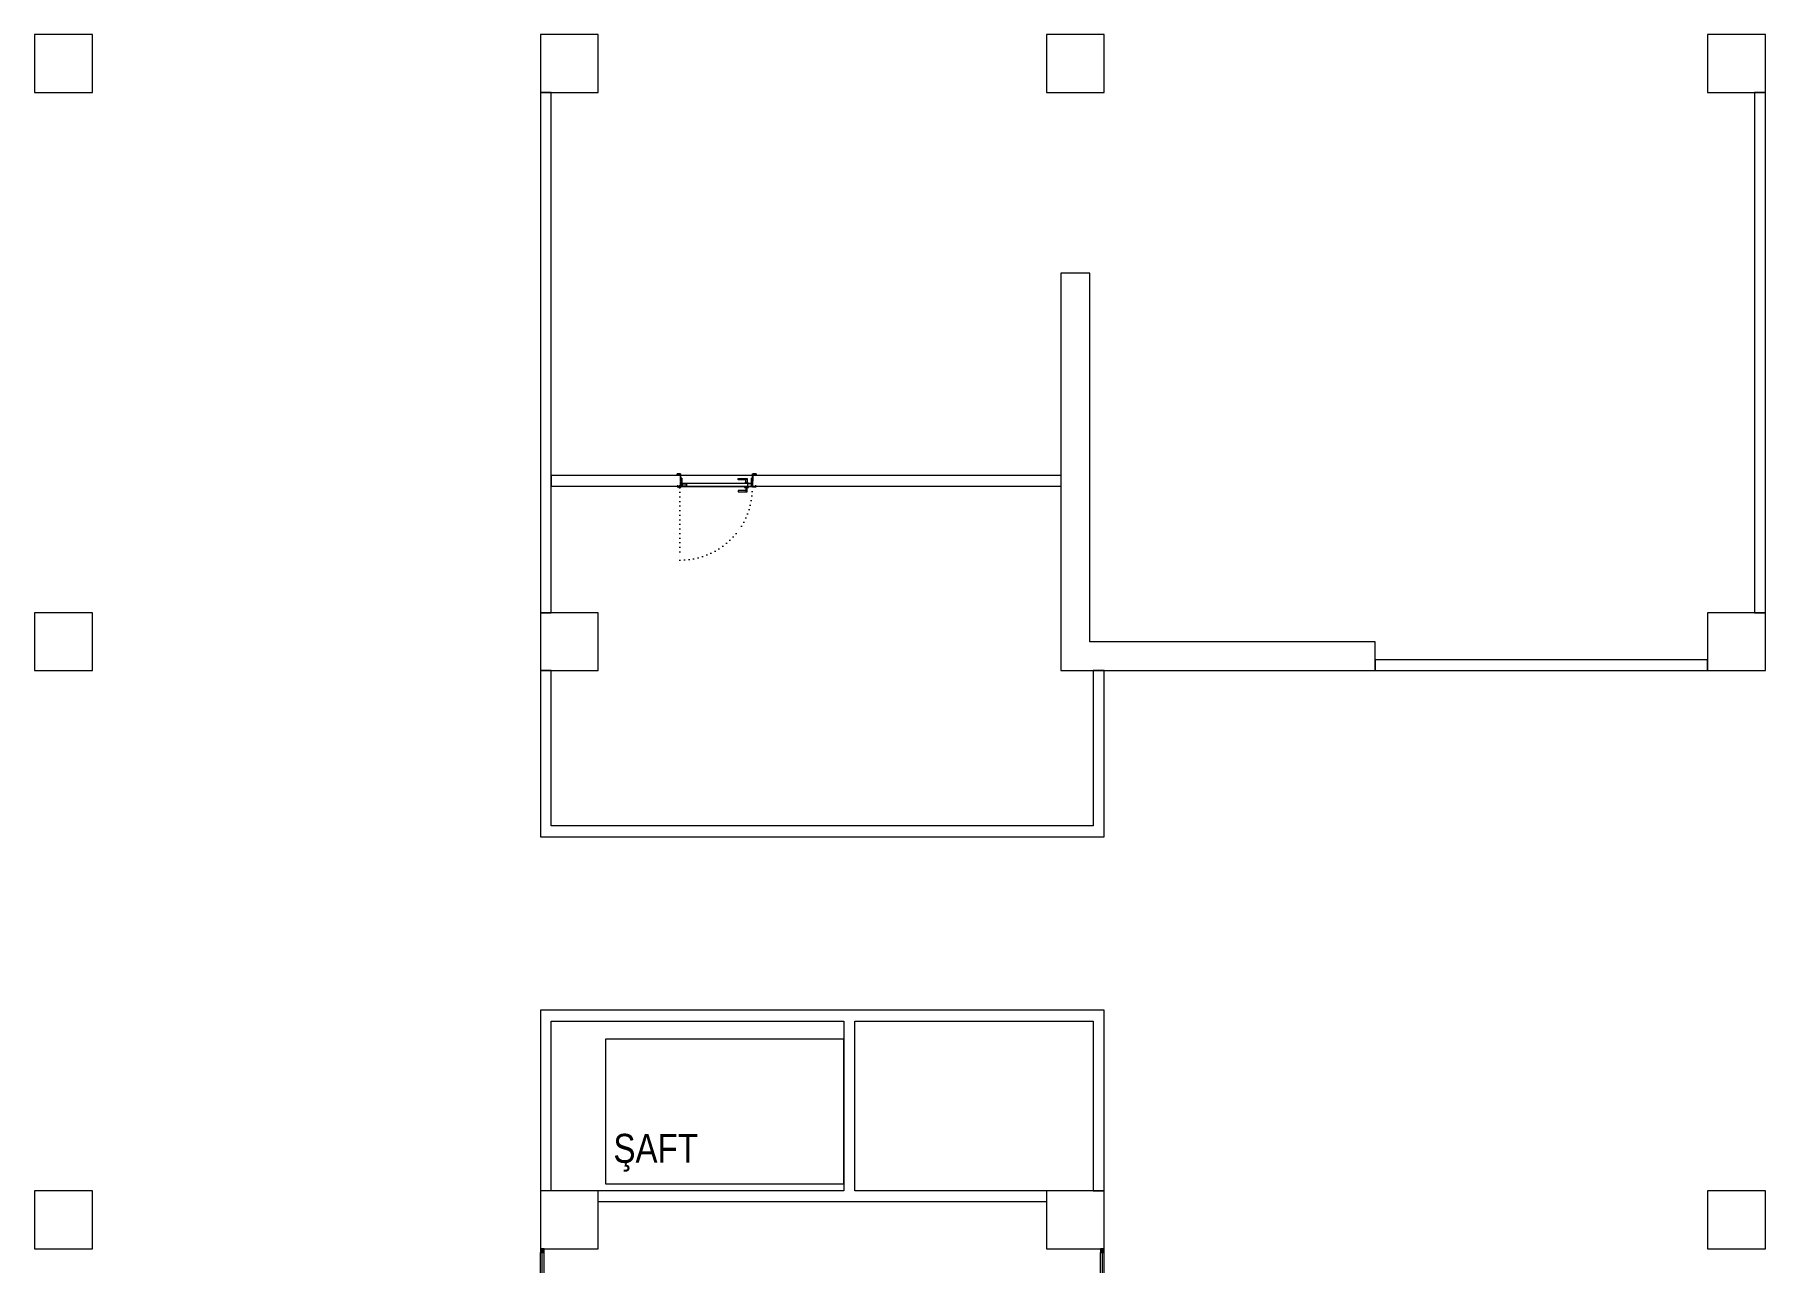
# Model space of a CAD drawing. Header units: metres. Extents: x -19121 to 152404, y -12107 to 46241.
# Drawn here: x 86960 to 89355, y 3981 to 5680 of the extents above; entities that cross this region are included whole.
import ezdxf

# ---------------------------------------------------------------- set-up
doc = ezdxf.new("R2010")
doc.units = ezdxf.units.M
doc.header["$LTSCALE"] = 50
doc.header["$MEASUREMENT"] = 0
doc.linetypes.add('DOT2', pattern=[0.125, 0, -0.125])
doc.linetypes.add('HIDDEN', pattern=[0.375, 0.25, -0.125])
doc.layers.get('0').update_dxf_attribs({"color": 9, "lineweight": 9})
for name, color, linetype, lineweight in [('00', 9, 'Continuous', 9), ('01', 9, 'Continuous', 9), ('06B', 9, 'Continuous', 9), ('06D', 9, 'Continuous', 9), ('10', 9, 'Continuous', 9), ('15', 9, 'Continuous', 9), ('20', 9, 'DOT2', 9), ('21', 9, 'Continuous', 9)]:
    doc.layers.add(name, color=color, linetype=linetype, lineweight=lineweight)
doc.styles.add('MuuM_TEXT-STANDART', font='ARIALN.TTF')

# ---------------------------------------------------------------- blocks, each defined once
blk = doc.blocks.new('p-kolon_80x80')
blk.add_lwpolyline([(-40, -40), (40, -40), (40, 40), (-40, 40)], close=True)
blk = doc.blocks.new('1.Bod.Ara.Sitatik Elk')
at = {"layer": '01'}
blk.add_lwpolyline([(4815, -3790), (4420, -3790), (4420, -3280), (4380, -3280), (4380, -3830), (4815, -3830)], close=True, dxfattribs=at)
for p in [(3000, -2990), (3700, -2990), (4400, -2990), (5315, -2990), (3000, -3790), (3700, -3790), (5315, -3790), (3000, -4590), (3700, -4590), (4400, -4590), (5315, -4590)]:
    blk.add_blockref('p-kolon_80x80', p, dxfattribs=at)
blk = doc.blocks.new('prf-10x10')
blk.add_lwpolyline([(-5, -5), (5, -5), (5, 5), (-5, 5)], close=True)
at = {"color": 255}
blk.add_solid([(-5, -5), (5, -5), (-5, 5), (5, 5)], dxfattribs=at)
at = {"layer": '10'}
blk.add_point((0, 0), dxfattribs=at)
blk = doc.blocks.new('p-dog-ser-720')
at = {"layer": '06D'}
for points in [[(0, 0), (0, 715)], [(5, 0), (5, 715)]]:
    blk.add_lwpolyline(points, dxfattribs=at)
at = {"layer": '15'}
blk.add_lwpolyline([(2.5, 0), (2.5, 715)], dxfattribs=at)
at = {"layer": '10', "xscale": 0.5, "yscale": 0.5, "rotation": 180}
for p in [(2.5, 717.5), (2.5, 600), (2.5, 480), (2.5, 360), (2.5, 240), (2.5, 120), (2.5, 2.5)]:
    blk.add_blockref('prf-10x10', p, dxfattribs=at)
blk = doc.blocks.new('gr-p-barel kilitli kapı kolu')
at = {"flags": 128}
for points in [[(-0.9, 0.8), (-0.9, 4.9), (-11.7, 4.9), (-11.7, 6.7), (0.9, 6.7), (0.9, 0.8)], [(-0.8, 5), (0.8, 6.6)]]:
    blk.add_lwpolyline(points, dxfattribs=at)
blk.add_lwpolyline([(-2.75, 0), (-2.75, 0.7), (2.75, 0.7), (2.75, 0)])
blk.add_lwpolyline([(-1.3, 0.7), (1.3, 0.7), (1.3, 0.8), (-1.3, 0.8)], close=True)
blk = doc.blocks.new('prf-scr2')
at = {"linetype": 'DOT2', "ltscale": 10}
blk.add_line((0, 0.2), (0, -1.1), dxfattribs=at)
for p, q in [((-0.1, -0.2), (0.1, -0.3)), ((0.1, -0.2), (-0.1, -0.2)), ((0.1, -0.3), (-0.1, -0.3)), ((-0.1, -0.3), (0.1, -0.4)), ((0.1, -0.4), (-0.1, -0.4)), ((0.1, -0.5), (-0.1, -0.4)), ((-0.1, -0.4), (0.1, -0.4)), ((0.1, -0.6), (-0.1, -0.5)), ((-0.1, -0.5), (0.1, -0.5)), ((-0.1, -0.6), (0.1, -0.7)), ((0.1, -0.6), (-0.1, -0.6)), ((-0.1, -0.6), (0.1, -0.6)), ((-0.1, -0.7), (0.1, -0.8)), ((0.1, -0.7), (-0.1, -0.7)), ((-0.1, -0.8), (0.1, -0.8)), ((0.1, -0.8), (-0.1, -0.8)), ((0.1, -0.2), (0, -0.1)), ((0, -0.2), (0.1, -0.2))]:
    blk.add_line(p, q)
blk.add_lwpolyline([(0.2, 0), (-0.2, 0), (-0.2, 0), (-0.1, -0.1), (0.1, -0.1), (0.2, 0), (0.2, 0)], close=True)
for points in [[(0.2, 0), (-0.2, 0)], [(-0.1, -0.1), (-0.1, -0.2), (-0.1, -0.2), (-0.1, -0.2), (-0.1, -0.2), (-0.1, -0.3), (-0.1, -0.3), (-0.1, -0.3), (-0.1, -0.3), (-0.1, -0.4), (-0.1, -0.4), (-0.1, -0.4), (-0.1, -0.4), (-0.1, -0.4), (-0.1, -0.5), (-0.1, -0.5), (-0.1, -0.5), (-0.1, -0.5), (-0.1, -0.5), (-0.1, -0.5), (-0.1, -0.6), (-0.1, -0.6), (-0.1, -0.6), (-0.1, -0.6), (-0.1, -0.6), (-0.1, -0.7), (-0.1, -0.7), (-0.1, -0.7), (-0.1, -0.7), (-0.1, -0.7), (-0.1, -0.8), (-0.1, -0.8), (-0.1, -0.8), (-0.1, -0.8), (0, -0.9), (0, -0.9), (0, -0.9), (0.1, -0.8), (0.1, -0.8), (0.1, -0.7), (0.1, -0.7), (0.1, -0.7), (0.1, -0.7), (0.1, -0.7), (0.1, -0.7), (0.1, -0.6), (0.1, -0.6), (0.1, -0.6), (0.1, -0.6), (0.1, -0.6), (0.1, -0.5), (0.1, -0.5), (0.1, -0.5), (0.1, -0.5), (0.1, -0.4), (0.1, -0.4), (0.1, -0.4), (0.1, -0.4), (0.1, -0.4), (0.1, -0.3), (0.1, -0.3), (0.1, -0.3), (0.1, -0.3), (0.1, -0.3), (0.1, -0.3), (0.1, -0.2), (0.1, -0.2), (0.1, -0.2), (0.1, -0.2), (0.1, -0.2), (0.1, -0.1)]]:
    blk.add_lwpolyline(points)
blk = doc.blocks.new('K-SAC-01')
at = {"layer": '10'}
for points in [[(-4.6, 16.2, -0.414214), (-4.5, 16.3), (-0.1, 16.3, -0.414214), (0, 16.2), (0, 5.9), (0.2, 5.9), (0.2, 16.2, 0.414214), (-0.1, 16.5), (-4.5, 16.5, 0.414214), (-4.8, 16.2), (-4.8, 15.3, 0.414214), (-4.5, 15), (-3.4, 15), (-3.4, 15.2), (-4.5, 15.2, -0.414214), (-4.6, 15.3)], [(0.2, 10.3, -0.414214), (0.5, 10.6), (1.5, 10.6, -0.414214), (1.8, 10.3), (1.8, 3.9, -0.414214), (1.5, 3.6, -0.414214), (1.2, 3.9), (1.2, 4.8), (0.2, 4.8), (0.2, -1.2, -0.414214), (-0.1, -1.5), (-4.5, -1.5, -0.414214), (-4.8, -1.2), (-4.8, -0.3, -0.414214), (-4.5, 0), (-3.4, 0), (-3.4, -0.2), (-4.5, -0.2, 0.414214), (-4.6, -0.3), (-4.6, -1.2, 0.414214), (-4.5, -1.3), (-0.1, -1.3, 0.414214), (0, -1.2), (0, 5), (1.4, 5), (1.4, 3.9, 0.414214), (1.5, 3.8, 0.414214), (1.6, 3.9), (1.6, 10.3, 0.414214), (1.5, 10.4), (0.5, 10.4, 0.414214), (0.4, 10.3), (0.4, 9.4), (0.2, 9.4)], [(-0.4, -2), (1, -1.4), (1, 1.5), (1.2, 1.5), (1.2, -1.5), (-0.3, -2.2, -14.796002)], [(99.8, 10.3, 0.414214), (99.5, 10.6), (98.5, 10.6, 0.414214), (98.2, 10.3), (98.2, 3.9, 0.414214), (98.5, 3.6, 0.414214), (98.8, 3.9), (98.8, 4.8), (99.8, 4.8), (99.8, -1.2, 0.414214), (100.1, -1.5), (104.5, -1.5, 0.414214), (104.8, -1.2), (104.8, -0.3, 0.414214), (104.5, 0), (103.4, 0), (103.4, -0.2), (104.5, -0.2, -0.414214), (104.6, -0.3), (104.6, -1.2, -0.414214), (104.5, -1.3), (100.1, -1.3, -0.414214), (100, -1.2), (100, 5), (98.6, 5), (98.6, 3.9, -0.414214), (98.5, 3.8, -0.414214), (98.4, 3.9), (98.4, 10.3, -0.414214), (98.5, 10.4), (99.5, 10.4, -0.414214), (99.6, 10.3), (99.6, 9.4), (99.8, 9.4)], [(104.6, 16.2, 0.414214), (104.5, 16.3), (100.1, 16.3, 0.414214), (100, 16.2), (100, 5.9), (99.8, 5.9), (99.8, 16.2, -0.414214), (100.1, 16.5), (104.5, 16.5, -0.414214), (104.8, 16.2), (104.8, 15.3, -0.414214), (104.5, 15), (103.4, 15), (103.4, 15.2), (104.5, 15.2, 0.414214), (104.6, 15.3)]]:
    blk.add_lwpolyline(points, format="xyb", close=True, dxfattribs=at)
for points in [[(98.8, 0.1), (98.8, 2.1), (99.1, 2.1), (99.1, 3.2), (1.5, 3.2), (1.5, 2.1), (1.8, 2.1), (1.8, 0.1), (1.5, 0.1), (1.5, 1.9), (1.2, 1.9), (1.2, 3.5), (99.4, 3.5), (99.4, 1.9), (99.1, 1.9), (99.1, 0.1)], [(98.8, 2.1), (98.8, 0.1), (99.4, 0.1), (99.4, -1.5), (1.2, -1.5), (1.2, 0.1), (1.8, 0.1), (1.8, 2.1), (2.1, 2.1), (2.1, -0.1), (1.5, -0.1), (1.5, -1.2), (99.1, -1.2), (99.1, -0.1), (98.5, -0.1), (98.5, 2.1), (98.8, 2.1)]]:
    blk.add_lwpolyline(points, dxfattribs=at)
for points in [[(2.1, 3), (8.1, 3), (8.1, -1), (2.1, -1)], [(2.4, 2.7), (7.8, 2.7), (7.8, -0.7), (2.4, -0.7)], [(98.5, 3), (92.5, 3), (92.5, -1), (98.5, -1)], [(98.2, 2.7), (92.8, 2.7), (92.8, -0.7), (98.2, -0.7)]]:
    blk.add_lwpolyline(points, close=True, dxfattribs=at)
blk.add_circle((-0.9, -2.5), 0.55, dxfattribs=at)
at = {"layer": '20', "linetype": 'HIDDEN'}
for points in [[(-0.2, -1.3), (-0.2, 0), (-1.7, 0), (-1.7, -1.3)], [(-0.4, -2), (-0.4, -0.2), (-1.5, -0.2), (-1.5, -2)]]:
    blk.add_lwpolyline(points, dxfattribs=at)
at = {"layer": '20'}
blk.add_lwpolyline([(-0.9, -2.5), (-0.9, -102.9)], dxfattribs=at)
blk.add_arc((-0.9, -2.5), 100.4, 270, 1.5131, dxfattribs=at)
at = {"layer": '06B'}
blk.add_blockref('gr-p-barel kilitli kapı kolu', (91.4, 3.5), dxfattribs=at)
at = {"layer": '06B', "xscale": -1, "rotation": 180}
blk.add_blockref('gr-p-barel kilitli kapı kolu', (91.4, -1.5), dxfattribs=at)
at = {"layer": '10', "xscale": -1, "rotation": 90}
blk.add_blockref('prf-scr2', (1.5, 1), dxfattribs=at)
at = {"layer": '10', "rotation": 270}
blk.add_blockref('prf-scr2', (99.1, 1.2), dxfattribs=at)
blk = doc.blocks.new('1.Bod.Ara.Mimari Elk')
at = {"layer": '00'}
for points in [[(3660, -3030), (3660, -3750), (3675, -3750), (3675, -3030)], [(5355, -3750), (5355, -3030), (5340, -3030), (5340, -3750)]]:
    blk.add_lwpolyline(points, close=True, dxfattribs=at)
for points in [[(4380, -3560), (3675, -3560), (3675, -3575), (4380, -3575)], [(3660, -4060), (4440, -4060), (4440, -3830), (4425, -3830), (4425, -4045)], [(4425, -4045), (3675, -4045), (3675, -3830), (3660, -3830), (3660, -4060)], [(4815, -3830), (5275, -3830), (5275, -3815), (4815, -3815), (4815, -3830)], [(4360, -4550), (4095, -4550), (4095, -4315), (4425, -4315), (4425, -4550), (4440, -4550), (4440, -4300), (3660, -4300), (3660, -4550)], [(3675, -4550), (3675, -4315), (4080, -4315), (4080, -4550), (3740, -4550)], [(4360, -4565), (3740, -4565)]]:
    blk.add_lwpolyline(points, dxfattribs=at)
at = {"layer": '06D'}
blk.add_lwpolyline([(3750, -4540), (4080, -4540), (4080, -4340), (3750, -4340)], close=True, dxfattribs=at)
for name, p in [('K-SAC-01', (3853.78, -3574.25)), ('p-dog-ser-720', (3660, -5350)), ('p-dog-ser-720', (4435, -5350))]:
    blk.add_blockref(name, p)
at = {"layer": '21', "insert": (3760.93, -4471.03), "char_height": 40, "width": 563.9751, "attachment_point": 1, "style": 'MuuM_TEXT-STANDART'}
blk.add_mtext('ŞAFT', dxfattribs=at)

msp = doc.modelspace()

# ---------------------------------------------------------------- block references
for name in ['1.Bod.Ara.Mimari Elk', '1.Bod.Ara.Sitatik Elk']:
    msp.add_blockref(name, (84000, 8630))

doc.saveas('drawing.dxf')
